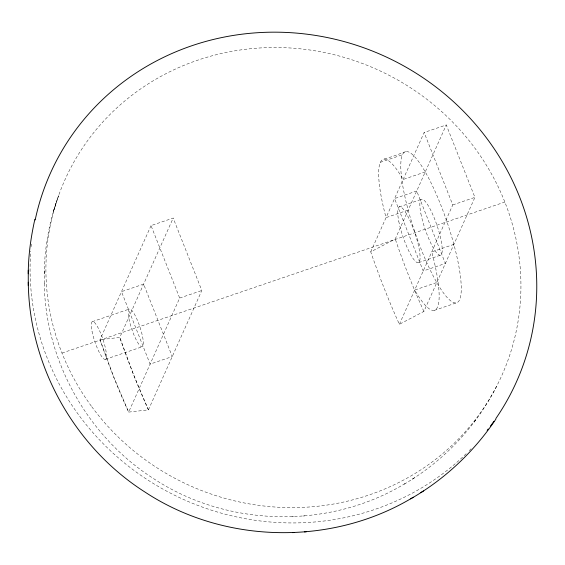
<?xml version="1.0" encoding="UTF-8"?>
<svg xmlns="http://www.w3.org/2000/svg" width="565" height="565" viewBox="0 0 565 565"><rect width="100%" height="100%" fill="white"/><g stroke="black" fill="none" stroke-linecap="round" stroke-linejoin="round"><path stroke-width="0.42" stroke-dasharray="2.83 2.12" d="M44.197 273.997C44.487 247.343 49.466 220.76 58.562 195.716L53.209 212.08L55.907 203.668M405.176 483.506C329.268 529.553 227.737 527.519 153.624 478.647C87.54 436.568 44.932 360.308 44.232 281.928M151.032 225.612L100.012 339.671L113.77 377.138L128.65 412.104L148.418 409.872L201.811 290.502L173.173 218.062L151.032 225.612L179.67 298.052L128.65 412.104A178.399 37.671 71.2 0 1 100.012 339.671L119.78 337.432L173.173 218.062M370.732 251.863L424.131 132.493L446.272 124.943L474.911 197.376L423.891 311.435L399.37 324.296A197.213 41.648 71.2 0 1 370.732 251.863L395.253 239.002L446.272 124.943M399.37 324.296L452.77 204.926L424.131 132.493M496.607 386.298C475.666 427.352 442.67 462.114 402.675 485.038M474.049 422.104L476.196 419.371M412.168 479.198L414.752 477.616M405.621 151.618L392.703 156.456L383.48 159.168M380.259 162.339L402.4 154.789M425.254 171.937L403.106 179.486A79.785 16.851 71.2 0 0 386.05 217.624L408.191 210.074M399.144 206.938L421.285 199.389M92.3 321.669L129.208 309.083M179.67 298.052L201.811 290.502M452.77 204.926L474.911 197.376M61.988 353.061L504.849 202.058M105.486 359.284L142.394 346.705M453.893 244.37L431.752 251.919A79.785 16.851 71.2 0 1 414.689 290.064L436.83 282.514M418.658 262.612L440.799 255.062M434.316 310.383L456.464 302.833A79.785 16.851 71.2 0 0 432.592 186.04A79.785 16.851 71.2 0 0 404.074 192.799A79.785 16.851 71.2 0 0 456.464 302.833M292.013 516.707L293.645 516.587M303.115 516.007L304.895 515.887M44.211 270.692L44.218 285.156M423.891 311.435A178.399 37.671 71.2 0 1 395.253 239.002M471.097 448.787A255.302 243.353 24.1 0 1 469.268 450.658M466.16 453.737A255.302 243.353 24.1 0 1 180.383 498.026A255.302 243.353 24.1 0 1 30.736 251.044M31.103 246.693A255.302 243.353 24.1 0 1 31.365 244.087M143.623 284.124L121.482 291.674L150.121 364.114L172.261 356.564L143.623 284.124M416.723 191.005L394.575 198.555L423.22 270.988L445.361 263.438L416.723 191.005M148.418 409.872L133.594 374.779L119.78 337.432A197.213 41.648 71.2 0 0 148.418 409.872M420.89 213.612A29.521 6.236 71.2 0 0 440.227 255.232A29.521 6.236 71.2 0 0 432.006 212.821A29.521 6.236 71.2 0 0 420.89 213.612M398.749 221.169A29.521 6.236 71.2 0 0 418.086 262.781A29.521 6.236 71.2 0 0 409.865 220.371A29.521 6.236 71.2 0 0 398.749 221.169M91.77 406.729A239.348 228.147 24.1 0 0 500.752 377.83A239.348 228.147 24.1 0 0 257.739 48.117A239.348 228.147 24.1 0 0 91.77 406.729M128.94 318.702A19.945 4.209 71.2 0 0 142.006 346.818A19.945 4.209 71.2 0 0 136.455 318.166A19.945 4.209 71.2 0 0 128.94 318.702M92.031 331.288A19.945 4.209 71.2 0 0 105.097 359.404A19.945 4.209 71.2 0 0 99.546 330.744A19.945 4.209 71.2 0 0 92.031 331.288"/><path stroke-width="0.85" d="M413.29 497.235C332.326 546.348 224.023 544.187 144.972 492.051C74.481 447.169 29.034 365.823 28.285 282.218M28.25 273.757C28.321 255.415 30.891 237.159 34.868 219.277M495.929 419.053C474.056 451.703 444.726 479.304 410.628 498.867M420.756 492.638L423.503 490.957M292.585 532.647L294.33 532.527M304.422 531.905L306.329 531.771M28.264 270.24L28.271 285.664M35.171 219.99A255.302 243.353 24.1 0 1 379.383 53.922A255.302 243.353 24.1 0 1 495.908 418.46M493.916 421.32A255.302 243.353 24.1 0 1 490.321 426.243M488.216 429.012A255.302 243.353 24.1 0 1 487.15 430.389"/></g></svg>
